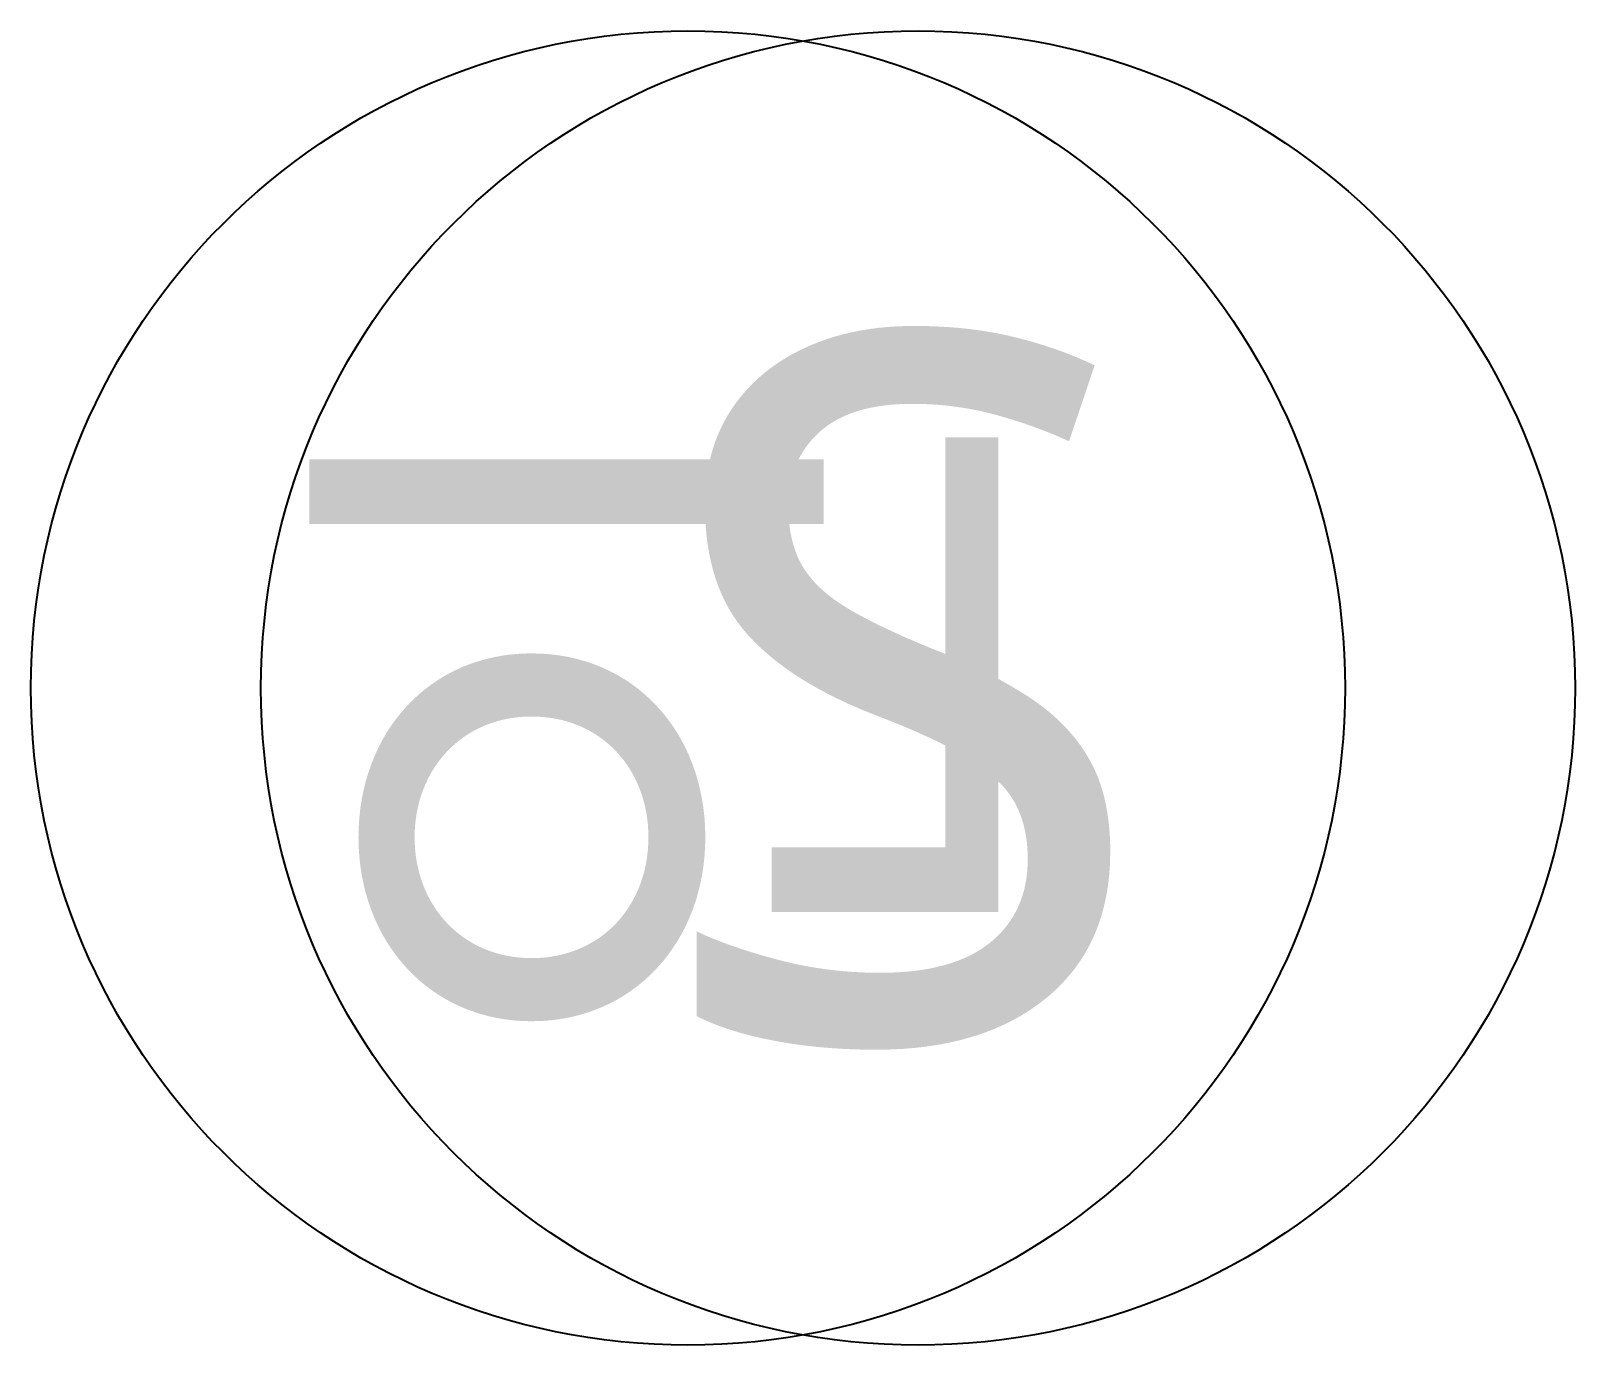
# Model space of a CAD drawing. Header units: inches. Extents: x -63256 to 33689, y -34490 to 100230.
# Drawn here: x 0 to 270.3, y 100000 to 100230 of the extents above.
import ezdxf

# ---------------------------------------------------------------- set-up
doc = ezdxf.new("R2010")
doc.units = ezdxf.units.IN
doc.header["$LTSCALE"] = 100
doc.header["$MEASUREMENT"] = 0
doc.layers.add('설비', color=140, linetype='Continuous')
doc.styles.add('코레일둥고', font='')
doc.styles.get('코레일둥고').set_extended_font_data('Korail Round Gothic Medium')

# ---------------------------------------------------------------- blocks, each defined once
blk = doc.blocks.new('SW')
at = {"layer": '설비', "color": 140}
blk.add_circle((11533254.07, -14277699.45), 184, dxfattribs=at)
at = {"layer": '설비', "color": 140, "insert": (11533319.97, -14277600.82), "char_height": 197.1429, "width": 314.327, "attachment_point": 3, "style": '코레일둥고'}
blk.add_mtext('{\\fMalgun Gothic|b0|i0|c129|p50;S}', dxfattribs=at)

msp = doc.modelspace()

# ---------------------------------------------------------------- linework, layer by layer
at = {"layer": '설비', "color": 10}
msp.add_circle((115, 100115), 115, dxfattribs=at)
msp.add_circle((115, 100115), 115, dxfattribs=at)

# ---------------------------------------------------------------- block references
at = {"layer": '설비', "color": 140, "xscale": 0.625, "yscale": 0.625, "zscale": 0.625}
msp.add_blockref('SW', (-7208128.53, 9023677.15), dxfattribs=at)

# ---------------------------------------------------------------- texts
at = {"layer": '설비', "color": 10, "style": '코레일둥고'}
msp.add_text('인', height=100, rotation=90, dxfattribs=at).set_placement((161.41, 100047.13))
msp.add_text('인', height=100, rotation=90, dxfattribs=at).set_placement((161.41, 100047.13))

doc.saveas('drawing.dxf')
